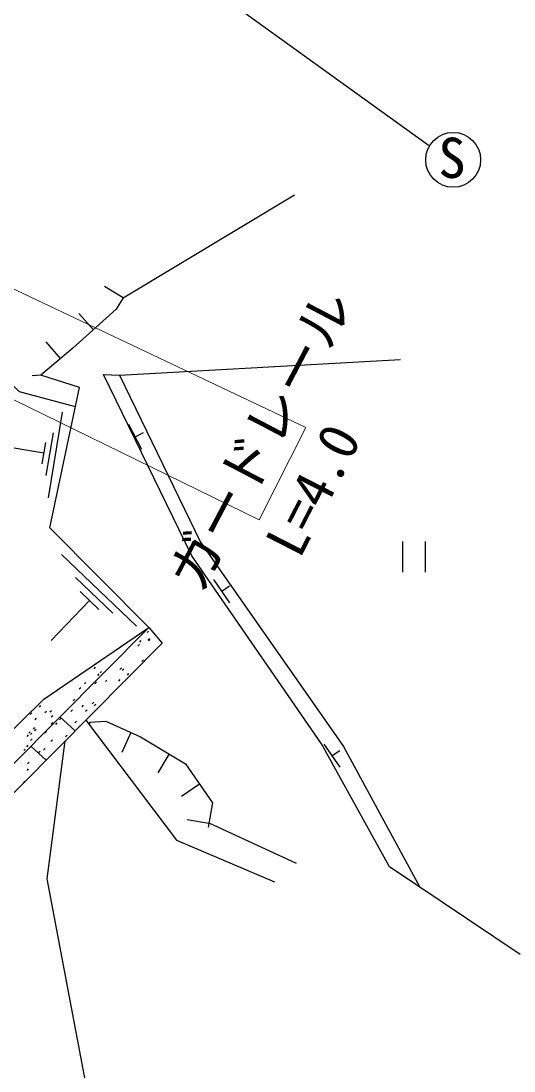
# Model space of a CAD drawing. Units: millimetres, scale not verified. Extents: x 40000 to 680000, y 20000 to 380000.
# Drawn here: x 536098 to 558544, y 236096 to 283946 of the extents above; entities that cross this region are included whole.
import ezdxf
from ezdxf.enums import TextEntityAlignment as Align

# ---------------------------------------------------------------- set-up
doc = ezdxf.new("R2010")
doc.units = ezdxf.units.MM
doc.header["$LTSCALE"] = 1000
doc.layers.add('M-BGD', color=7, linetype='Continuous', lineweight=25)
doc.layers.add('M-STR-HTXT', color=7, linetype='Continuous', lineweight=13)
doc.styles.add('ＭＳ ゴシック', font='')
doc.styles.get('ＭＳ ゴシック').set_extended_font_data('MS Gothic')

msp = doc.modelspace()

# ---------------------------------------------------------------- linework, layer by layer
at = {"layer": 'M-BGD'}
for p, q in [((528640, 297042), (554703, 278262)), ((540749, 271326), (548552, 276021)), ((540749, 271326), (539898, 271850)), ((539395, 269878), (538726, 270621)), ((537891, 268560), (537249, 269326)), ((537976, 266117), (537329, 262211)), ((537554, 265183), (537230, 263230)), ((541597, 264425), (541007, 265562)), ((541302, 264993), (541681, 265190)), ((537212, 264738), (537051, 263762)), ((537132, 264250), (535048, 264595)), ((553471, 260227), (553471, 258827)), ((554521, 258827), (554521, 260227)), ((537938, 259626), (541355, 256366)), ((538575, 258583), (540284, 256953)), ((545606, 257435), (544879, 258490)), ((538785, 257948), (539639, 257133)), ((545243, 257963), (545594, 258205)), ((539212, 257541), (537474, 255718)), ((541836, 256074), (541906, 256145)), ((541423, 255460), (541494, 255531)), ((541501, 255637), (541572, 255708)), ((541871, 255733), (541942, 255803)), ((541912, 255699), (541983, 255770)), ((541602, 254763), (541673, 254834)), ((539424, 254428), (539494, 254499)), ((539591, 254120), (539662, 254191)), ((539698, 254237), (539768, 254307)), ((540596, 254396), (540667, 254467)), ((540705, 254359), (540775, 254430)), ((540939, 254139), (541010, 254210)), ((538981, 253736), (539052, 253806)), ((539459, 253745), (539530, 253815)), ((539941, 253843), (540012, 253914)), ((540545, 253861), (540616, 253932)), ((538744, 253505), (538815, 253575)), ((536932, 252676), (537002, 252747)), ((538479, 252969), (538550, 253040)), ((538875, 252694), (538946, 252764)), ((539335, 252829), (539406, 252900)), ((539435, 252744), (539505, 252815)), ((536514, 252347), (536584, 252417)), ((536740, 252102), (536810, 252172)), ((537184, 252427), (537254, 252498)), ((537416, 252456), (537486, 252526)), ((537473, 252231), (537544, 252302)), ((537872, 252239), (538567, 251603)), ((538367, 252481), (538437, 252552)), ((539032, 252488), (539103, 252559)), ((536660, 251678), (536731, 251748)), ((537468, 251899), (537539, 251970)), ((537680, 251889), (537751, 251960)), ((537852, 252100), (537923, 252171)), ((538551, 251966), (538622, 252037)), ((538749, 251791), (538820, 251862)), ((539209, 251993), (539959, 252032)), ((539209, 251993), (539215, 251872)), ((539959, 252032), (541539, 251322)), ((536375, 251342), (536445, 251413)), ((536448, 251487), (536519, 251558)), ((536525, 251426), (536596, 251496)), ((536534, 251161), (536605, 251232)), ((536709, 251606), (536780, 251676)), ((537181, 251496), (537252, 251567)), ((538126, 251323), (538197, 251393)), ((541098, 251520), (540688, 250608)), ((541539, 251322), (543593, 250097)), ((536223, 250694), (536294, 250765)), ((536359, 250871), (536430, 250942)), ((536549, 250906), (537240, 250261)), ((537122, 250718), (537192, 250789)), ((537454, 251114), (537525, 251185)), ((550631, 249939), (549905, 250993)), ((536901, 250603), (536972, 250674)), ((542841, 250545), (542329, 249686)), ((550268, 250466), (550619, 250708)), ((536371, 249796), (536442, 249867)), ((536394, 250096), (536465, 250167)), ((543593, 250097), (544817, 248320)), ((536219, 249233), (536290, 249304)), ((544231, 249171), (543408, 248603)), ((544817, 248320), (544620, 247214)), ((544647, 247368), (543663, 247544)), ((544653, 247401), (548620, 245568))]:
    msp.add_line(p, q, dxfattribs=at)
for points in [[(538571, 266367), (536030, 267043), (529157, 273600), (528486, 281617), (528960, 286435), (532317, 290069), (533778, 289674), (536504, 286317)], [(540749, 271326), (540433, 270812), (538459, 269035), (536997, 267811), (536602, 267771)], [(539847, 267833), (540585, 267807), (553380, 268519)], [(541915, 256311), (537412, 260843), (538755, 267241), (536997, 267811)], [(558831, 241398), (552881, 245400), (549774, 251008), (543876, 259566), (539847, 267833)], [(540585, 267807), (544271, 260198), (550774, 250877), (554256, 244475)], [(527395, 241685), (528671, 244700), (537132, 253037), (541915, 256311)], [(539050, 252091), (543178, 246621), (547637, 244713)], [(543717, 230163), (539715, 232006), (537293, 244855), (538113, 251144)]]:
    msp.add_lwpolyline(points, dxfattribs=at)
msp.add_lwpolyline([(527395, 241685), (541915, 256311), (542521, 255600), (528066, 240987), (527551, 241617)], close=True, dxfattribs=at)
msp.add_circle((555774, 277618), 1250, dxfattribs=at)
at = {"layer": 'M-STR-HTXT'}
for p, q in [((519782, 279274), (549072, 265420)), ((515200, 276746), (546939, 261214)), ((549072, 265420), (546939, 261214))]:
    msp.add_line(p, q, dxfattribs=at)

# ---------------------------------------------------------------- texts
at = {"layer": 'M-BGD', "style": 'ＭＳ ゴシック'}
msp.add_text('S', height=1833, dxfattribs=at).set_placement((555096, 276244), align=Align.BOTTOM_LEFT)
at = {"layer": 'M-STR-HTXT', "style": 'ＭＳ ゴシック'}
for s, rotation, p in [('ガードレール', 62.289, (544787, 257547)), ('L=4.0', 62.849, (549274, 259132))]:
    msp.add_text(s, height=1833, rotation=rotation, dxfattribs=at).set_placement(p, align=Align.BOTTOM_LEFT)

doc.saveas('drawing.dxf')
